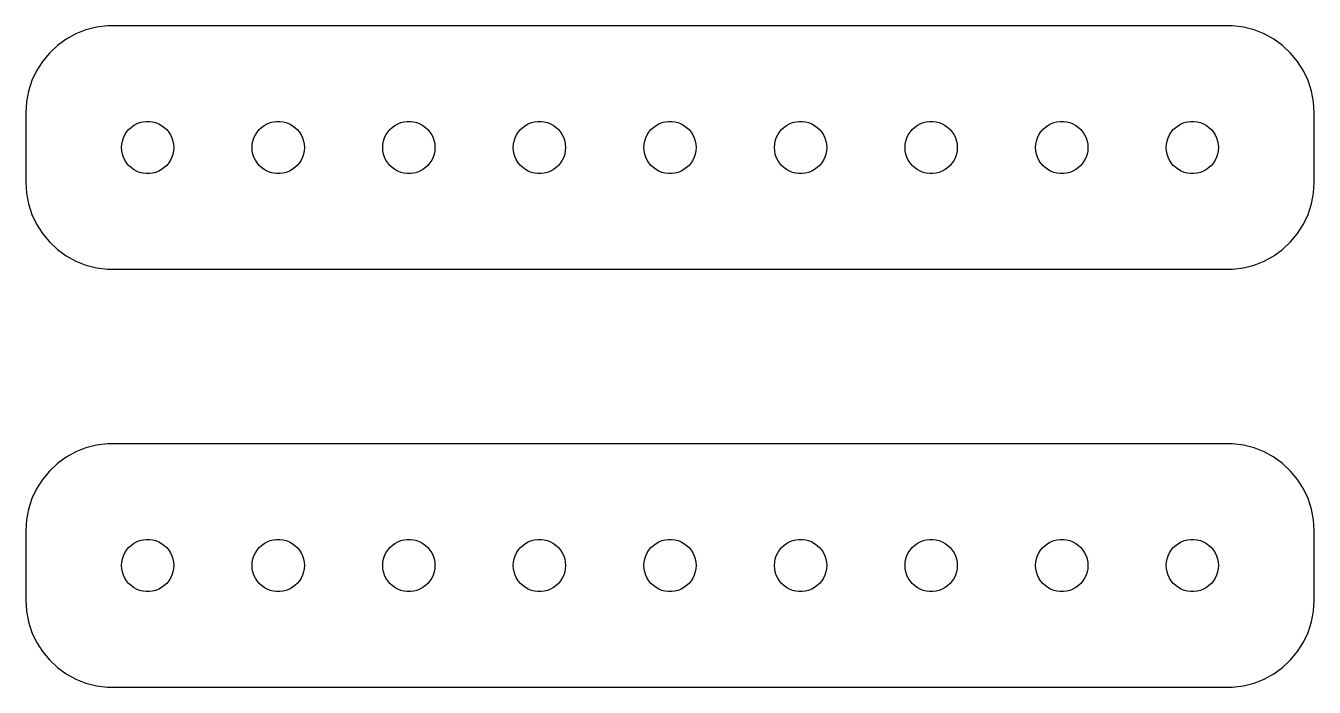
# Model space of a CAD drawing. Header units: metres. Extents: x -37 to 37, y 113 to 223.
# Drawn here: x -37 to 37, y 113 to 151 of the extents above; entities that cross this region are included whole.
import ezdxf

# ---------------------------------------------------------------- set-up
doc = ezdxf.new("R2010")
doc.units = ezdxf.units.M

msp = doc.modelspace()

# ---------------------------------------------------------------- linework, layer by layer
for p, q in [((-32.3139, 150.99), (-32.9369, 150.911)), ((32.3139, 150.99), (-32.3139, 150.99)), ((32.9369, 150.911), (32.3139, 150.99)), ((-34.6791, 150.222), (-35.1871, 149.853)), ((-34.1289, 150.524), (-34.6791, 150.222)), ((-33.5451, 150.755), (-34.1289, 150.524)), ((-32.9369, 150.911), (-33.5451, 150.755)), ((33.5451, 150.755), (32.9369, 150.911)), ((34.1289, 150.524), (33.5451, 150.755)), ((34.6791, 150.222), (34.1289, 150.524)), ((35.1871, 149.853), (34.6791, 150.222)), ((-35.1871, 149.853), (-35.6448, 149.423)), ((35.6448, 149.423), (35.1871, 149.853)), ((-36.0451, 148.939), (-36.3815, 148.409)), ((-35.6448, 149.423), (-36.0451, 148.939)), ((36.0451, 148.939), (35.6448, 149.423)), ((36.3815, 148.409), (36.0451, 148.939)), ((-36.3815, 148.409), (-36.6489, 147.841)), ((36.6489, 147.841), (36.3815, 148.409)), ((-36.6489, 147.841), (-36.8429, 147.243)), ((36.8429, 147.243), (36.6489, 147.841)), ((-36.9606, 146.627), (-37, 146)), ((-36.8429, 147.243), (-36.9606, 146.627)), ((36.9606, 146.627), (36.8429, 147.243)), ((37, 146), (36.9606, 146.627)), ((-37, 146), (-37, 142)), ((37, 142), (37, 146)), ((-31.0934, 145.027), (-30.9561, 145.156)), ((-30.9561, 145.156), (-30.8037, 145.266)), ((-30.8037, 145.266), (-30.6387, 145.357)), ((-30.6387, 145.357), (-30.4635, 145.427)), ((-30.4635, 145.427), (-30.2811, 145.473)), ((-30.2811, 145.473), (-30.0942, 145.497)), ((-30.0942, 145.497), (-29.9058, 145.497)), ((-29.9058, 145.497), (-29.7189, 145.473)), ((-29.7189, 145.473), (-29.5365, 145.427)), ((-29.5365, 145.427), (-29.3613, 145.357)), ((-29.3613, 145.357), (-29.1963, 145.266)), ((-29.1963, 145.266), (-29.0439, 145.156)), ((-29.0439, 145.156), (-28.9065, 145.027)), ((-23.5934, 145.027), (-23.4561, 145.156)), ((-23.4561, 145.156), (-23.3037, 145.266)), ((-23.3037, 145.266), (-23.1387, 145.357)), ((-23.1387, 145.357), (-22.9635, 145.427)), ((-22.9635, 145.427), (-22.7811, 145.473)), ((-22.7811, 145.473), (-22.5942, 145.497)), ((-22.5942, 145.497), (-22.4058, 145.497)), ((-22.4058, 145.497), (-22.2189, 145.473)), ((-22.2189, 145.473), (-22.0365, 145.427)), ((-22.0365, 145.427), (-21.8613, 145.357)), ((-21.8613, 145.357), (-21.6963, 145.266)), ((-21.6963, 145.266), (-21.5439, 145.156)), ((-21.5439, 145.156), (-21.4065, 145.027)), ((-16.0934, 145.027), (-15.9561, 145.156)), ((-15.9561, 145.156), (-15.8037, 145.266)), ((-15.8037, 145.266), (-15.6387, 145.357)), ((-15.6387, 145.357), (-15.4635, 145.427)), ((-15.4635, 145.427), (-15.2811, 145.473)), ((-15.2811, 145.473), (-15.0942, 145.497)), ((-15.0942, 145.497), (-14.9058, 145.497)), ((-14.9058, 145.497), (-14.7189, 145.473)), ((-14.7189, 145.473), (-14.5365, 145.427)), ((-14.5365, 145.427), (-14.3613, 145.357)), ((-14.3613, 145.357), (-14.1963, 145.266)), ((-14.1963, 145.266), (-14.0439, 145.156)), ((-14.0439, 145.156), (-13.9065, 145.027)), ((-8.59344, 145.027), (-8.45613, 145.156)), ((-8.45613, 145.156), (-8.30373, 145.266)), ((-8.30373, 145.266), (-8.13866, 145.357)), ((-8.13866, 145.357), (-7.96352, 145.427)), ((-7.96352, 145.427), (-7.78107, 145.473)), ((-7.78107, 145.473), (-7.59418, 145.497)), ((-7.59418, 145.497), (-7.40581, 145.497)), ((-7.40581, 145.497), (-7.21892, 145.473)), ((-7.21892, 145.473), (-7.03647, 145.427)), ((-7.03647, 145.427), (-6.86133, 145.357)), ((-6.86133, 145.357), (-6.69626, 145.266)), ((-6.69626, 145.266), (-6.54385, 145.156)), ((-6.54385, 145.156), (-6.40654, 145.027)), ((-1.09344, 145.027), (-0.956131, 145.156)), ((-0.956131, 145.156), (-0.803726, 145.266)), ((-0.803726, 145.266), (-0.638657, 145.357)), ((-0.638657, 145.357), (-0.463516, 145.427)), ((-0.463516, 145.427), (-0.281067, 145.473)), ((-0.281067, 145.473), (-0.094177, 145.497)), ((-0.094177, 145.497), (0.094177, 145.497)), ((0.094177, 145.497), (0.281067, 145.473)), ((0.281067, 145.473), (0.463516, 145.427)), ((0.463516, 145.427), (0.638657, 145.357)), ((0.638657, 145.357), (0.803726, 145.266)), ((0.803726, 145.266), (0.956131, 145.156)), ((0.956131, 145.156), (1.09344, 145.027)), ((6.40654, 145.027), (6.54385, 145.156)), ((6.54385, 145.156), (6.69626, 145.266)), ((6.69626, 145.266), (6.86133, 145.357)), ((6.86133, 145.357), (7.03647, 145.427)), ((7.03647, 145.427), (7.21892, 145.473)), ((7.21892, 145.473), (7.40581, 145.497)), ((7.40581, 145.497), (7.59418, 145.497)), ((7.59418, 145.497), (7.78107, 145.473)), ((7.78107, 145.473), (7.96352, 145.427)), ((7.96352, 145.427), (8.13866, 145.357)), ((8.13866, 145.357), (8.30373, 145.266)), ((8.30373, 145.266), (8.45613, 145.156)), ((8.45613, 145.156), (8.59344, 145.027)), ((13.9065, 145.027), (14.0439, 145.156)), ((14.0439, 145.156), (14.1963, 145.266)), ((14.1963, 145.266), (14.3613, 145.357)), ((14.3613, 145.357), (14.5365, 145.427)), ((14.5365, 145.427), (14.7189, 145.473)), ((14.7189, 145.473), (14.9058, 145.497)), ((14.9058, 145.497), (15.0942, 145.497)), ((15.0942, 145.497), (15.2811, 145.473)), ((15.2811, 145.473), (15.4635, 145.427)), ((15.4635, 145.427), (15.6387, 145.357)), ((15.6387, 145.357), (15.8037, 145.266)), ((15.8037, 145.266), (15.9561, 145.156)), ((15.9561, 145.156), (16.0934, 145.027)), ((21.4065, 145.027), (21.5439, 145.156)), ((21.5439, 145.156), (21.6963, 145.266)), ((21.6963, 145.266), (21.8613, 145.357)), ((21.8613, 145.357), (22.0365, 145.427)), ((22.0365, 145.427), (22.2189, 145.473)), ((22.2189, 145.473), (22.4058, 145.497)), ((22.4058, 145.497), (22.5942, 145.497)), ((22.5942, 145.497), (22.7811, 145.473)), ((22.7811, 145.473), (22.9635, 145.427)), ((22.9635, 145.427), (23.1387, 145.357)), ((23.1387, 145.357), (23.3037, 145.266)), ((23.3037, 145.266), (23.4561, 145.156)), ((23.4561, 145.156), (23.5934, 145.027)), ((28.9065, 145.027), (29.0439, 145.156)), ((29.0439, 145.156), (29.1963, 145.266)), ((29.1963, 145.266), (29.3613, 145.357)), ((29.3613, 145.357), (29.5365, 145.427)), ((29.5365, 145.427), (29.7189, 145.473)), ((29.7189, 145.473), (29.9058, 145.497)), ((29.9058, 145.497), (30.0942, 145.497)), ((30.0942, 145.497), (30.2811, 145.473)), ((30.2811, 145.473), (30.4635, 145.427)), ((30.4635, 145.427), (30.6387, 145.357)), ((30.6387, 145.357), (30.8037, 145.266)), ((30.8037, 145.266), (30.9561, 145.156)), ((30.9561, 145.156), (31.0934, 145.027)), ((-31.4882, 144.188), (-31.4529, 144.373)), ((-31.4529, 144.373), (-31.3947, 144.552)), ((-31.3947, 144.552), (-31.3145, 144.723)), ((-31.3145, 144.723), (-31.2135, 144.882)), ((-31.2135, 144.882), (-31.0934, 145.027)), ((-28.9065, 145.027), (-28.7865, 144.882)), ((-28.7865, 144.882), (-28.6855, 144.723)), ((-28.6855, 144.723), (-28.6053, 144.552)), ((-28.6053, 144.552), (-28.5471, 144.373)), ((-28.5471, 144.373), (-28.5118, 144.188)), ((-23.9882, 144.188), (-23.9529, 144.373)), ((-23.9529, 144.373), (-23.8947, 144.552)), ((-23.8947, 144.552), (-23.8145, 144.723)), ((-23.8145, 144.723), (-23.7135, 144.882)), ((-23.7135, 144.882), (-23.5934, 145.027)), ((-21.4065, 145.027), (-21.2865, 144.882)), ((-21.2865, 144.882), (-21.1855, 144.723)), ((-21.1855, 144.723), (-21.1053, 144.552)), ((-21.1053, 144.552), (-21.0471, 144.373)), ((-21.0471, 144.373), (-21.0118, 144.188)), ((-16.4882, 144.188), (-16.4529, 144.373)), ((-16.4529, 144.373), (-16.3947, 144.552)), ((-16.3947, 144.552), (-16.3145, 144.723)), ((-16.3145, 144.723), (-16.2135, 144.882)), ((-16.2135, 144.882), (-16.0934, 145.027)), ((-13.9065, 145.027), (-13.7865, 144.882)), ((-13.7865, 144.882), (-13.6855, 144.723)), ((-13.6855, 144.723), (-13.6053, 144.552)), ((-13.6053, 144.552), (-13.5471, 144.373)), ((-13.5471, 144.373), (-13.5118, 144.188)), ((-8.98816, 144.188), (-8.95287, 144.373)), ((-8.95287, 144.373), (-8.89465, 144.552)), ((-8.89465, 144.552), (-8.81445, 144.723)), ((-8.81445, 144.723), (-8.71352, 144.882)), ((-8.71352, 144.882), (-8.59344, 145.027)), ((-6.40654, 145.027), (-6.28647, 144.882)), ((-6.28647, 144.882), (-6.18553, 144.723)), ((-6.18553, 144.723), (-6.10533, 144.552)), ((-6.10533, 144.552), (-6.04712, 144.373)), ((-6.04712, 144.373), (-6.01183, 144.188)), ((-1.48816, 144.188), (-1.45287, 144.373)), ((-1.45287, 144.373), (-1.39465, 144.552)), ((-1.39465, 144.552), (-1.31445, 144.723)), ((-1.31445, 144.723), (-1.21352, 144.882)), ((-1.21352, 144.882), (-1.09344, 145.027)), ((1.09344, 145.027), (1.21352, 144.882)), ((1.21352, 144.882), (1.31445, 144.723)), ((1.31445, 144.723), (1.39465, 144.552)), ((1.39465, 144.552), (1.45287, 144.373)), ((1.45287, 144.373), (1.48816, 144.188)), ((6.01183, 144.188), (6.04712, 144.373)), ((6.04712, 144.373), (6.10533, 144.552)), ((6.10533, 144.552), (6.18553, 144.723)), ((6.18553, 144.723), (6.28647, 144.882)), ((6.28647, 144.882), (6.40654, 145.027)), ((8.59344, 145.027), (8.71352, 144.882)), ((8.71352, 144.882), (8.81445, 144.723)), ((8.81445, 144.723), (8.89465, 144.552)), ((8.89465, 144.552), (8.95287, 144.373)), ((8.95287, 144.373), (8.98816, 144.188)), ((13.5118, 144.188), (13.5471, 144.373)), ((13.5471, 144.373), (13.6053, 144.552)), ((13.6053, 144.552), (13.6855, 144.723)), ((13.6855, 144.723), (13.7865, 144.882)), ((13.7865, 144.882), (13.9065, 145.027)), ((16.0934, 145.027), (16.2135, 144.882)), ((16.2135, 144.882), (16.3145, 144.723)), ((16.3145, 144.723), (16.3947, 144.552)), ((16.3947, 144.552), (16.4529, 144.373)), ((16.4529, 144.373), (16.4882, 144.188)), ((21.0118, 144.188), (21.0471, 144.373)), ((21.0471, 144.373), (21.1053, 144.552)), ((21.1053, 144.552), (21.1855, 144.723)), ((21.1855, 144.723), (21.2865, 144.882)), ((21.2865, 144.882), (21.4065, 145.027)), ((23.5934, 145.027), (23.7135, 144.882)), ((23.7135, 144.882), (23.8145, 144.723)), ((23.8145, 144.723), (23.8947, 144.552)), ((23.8947, 144.552), (23.9529, 144.373)), ((23.9529, 144.373), (23.9882, 144.188)), ((28.5118, 144.188), (28.5471, 144.373)), ((28.5471, 144.373), (28.6053, 144.552)), ((28.6053, 144.552), (28.6855, 144.723)), ((28.6855, 144.723), (28.7865, 144.882)), ((28.7865, 144.882), (28.9065, 145.027)), ((31.0934, 145.027), (31.2135, 144.882)), ((31.2135, 144.882), (31.3145, 144.723)), ((31.3145, 144.723), (31.3947, 144.552)), ((31.3947, 144.552), (31.4529, 144.373)), ((31.4529, 144.373), (31.4882, 144.188)), ((-31.5, 144), (-31.4882, 144.188)), ((-31.4882, 143.812), (-31.5, 144)), ((-31.4529, 143.627), (-31.4882, 143.812)), ((-31.3947, 143.448), (-31.4529, 143.627)), ((-28.5471, 143.627), (-28.6053, 143.448)), ((-28.5118, 143.812), (-28.5471, 143.627)), ((-28.5118, 144.188), (-28.5, 144)), ((-28.5, 144), (-28.5118, 143.812)), ((-24, 144), (-23.9882, 144.188)), ((-23.9882, 143.812), (-24, 144)), ((-23.9529, 143.627), (-23.9882, 143.812)), ((-23.8947, 143.448), (-23.9529, 143.627)), ((-21.0471, 143.627), (-21.1053, 143.448)), ((-21.0118, 143.812), (-21.0471, 143.627)), ((-21.0118, 144.188), (-21, 144)), ((-21, 144), (-21.0118, 143.812)), ((-16.5, 144), (-16.4882, 144.188)), ((-16.4882, 143.812), (-16.5, 144)), ((-16.4529, 143.627), (-16.4882, 143.812)), ((-16.3947, 143.448), (-16.4529, 143.627)), ((-13.5471, 143.627), (-13.6053, 143.448)), ((-13.5118, 143.812), (-13.5471, 143.627)), ((-13.5118, 144.188), (-13.5, 144)), ((-13.5, 144), (-13.5118, 143.812)), ((-9, 144), (-8.98816, 144.188)), ((-8.98816, 143.812), (-9, 144)), ((-8.95287, 143.627), (-8.98816, 143.812)), ((-8.89465, 143.448), (-8.95287, 143.627)), ((-6.04712, 143.627), (-6.10533, 143.448)), ((-6.01183, 143.812), (-6.04712, 143.627)), ((-6.01183, 144.188), (-6, 144)), ((-6, 144), (-6.01183, 143.812)), ((-1.5, 144), (-1.48816, 144.188)), ((-1.48816, 143.812), (-1.5, 144)), ((-1.45287, 143.627), (-1.48816, 143.812)), ((-1.39465, 143.448), (-1.45287, 143.627)), ((1.45287, 143.627), (1.39465, 143.448)), ((1.48816, 143.812), (1.45287, 143.627)), ((1.48816, 144.188), (1.5, 144)), ((1.5, 144), (1.48816, 143.812)), ((6, 144), (6.01183, 144.188)), ((6.01183, 143.812), (6, 144)), ((6.04712, 143.627), (6.01183, 143.812)), ((6.10533, 143.448), (6.04712, 143.627)), ((8.95287, 143.627), (8.89465, 143.448)), ((8.98816, 143.812), (8.95287, 143.627)), ((8.98816, 144.188), (9, 144)), ((9, 144), (8.98816, 143.812)), ((13.5, 144), (13.5118, 144.188)), ((13.5118, 143.812), (13.5, 144)), ((13.5471, 143.627), (13.5118, 143.812)), ((13.6053, 143.448), (13.5471, 143.627)), ((16.4529, 143.627), (16.3947, 143.448)), ((16.4882, 143.812), (16.4529, 143.627)), ((16.4882, 144.188), (16.5, 144)), ((16.5, 144), (16.4882, 143.812)), ((21, 144), (21.0118, 144.188)), ((21.0118, 143.812), (21, 144)), ((21.0471, 143.627), (21.0118, 143.812)), ((21.1053, 143.448), (21.0471, 143.627)), ((23.9529, 143.627), (23.8947, 143.448)), ((23.9882, 143.812), (23.9529, 143.627)), ((23.9882, 144.188), (24, 144)), ((24, 144), (23.9882, 143.812)), ((28.5, 144), (28.5118, 144.188)), ((28.5118, 143.812), (28.5, 144)), ((28.5471, 143.627), (28.5118, 143.812)), ((28.6053, 143.448), (28.5471, 143.627)), ((31.4529, 143.627), (31.3947, 143.448)), ((31.4882, 143.812), (31.4529, 143.627)), ((31.4882, 144.188), (31.5, 144)), ((31.5, 144), (31.4882, 143.812)), ((-31.3145, 143.277), (-31.3947, 143.448)), ((-31.2135, 143.118), (-31.3145, 143.277)), ((-31.0934, 142.973), (-31.2135, 143.118)), ((-30.9561, 142.844), (-31.0934, 142.973)), ((-30.8037, 142.734), (-30.9561, 142.844)), ((-29.0439, 142.844), (-29.1963, 142.734)), ((-28.9065, 142.973), (-29.0439, 142.844)), ((-28.7865, 143.118), (-28.9065, 142.973)), ((-28.6855, 143.277), (-28.7865, 143.118)), ((-28.6053, 143.448), (-28.6855, 143.277)), ((-23.8145, 143.277), (-23.8947, 143.448)), ((-23.7135, 143.118), (-23.8145, 143.277)), ((-23.5934, 142.973), (-23.7135, 143.118)), ((-23.4561, 142.844), (-23.5934, 142.973)), ((-23.3037, 142.734), (-23.4561, 142.844)), ((-21.5439, 142.844), (-21.6963, 142.734)), ((-21.4065, 142.973), (-21.5439, 142.844)), ((-21.2865, 143.118), (-21.4065, 142.973)), ((-21.1855, 143.277), (-21.2865, 143.118)), ((-21.1053, 143.448), (-21.1855, 143.277)), ((-16.3145, 143.277), (-16.3947, 143.448)), ((-16.2135, 143.118), (-16.3145, 143.277)), ((-16.0934, 142.973), (-16.2135, 143.118)), ((-15.9561, 142.844), (-16.0934, 142.973)), ((-15.8037, 142.734), (-15.9561, 142.844)), ((-14.0439, 142.844), (-14.1963, 142.734)), ((-13.9065, 142.973), (-14.0439, 142.844)), ((-13.7865, 143.118), (-13.9065, 142.973)), ((-13.6855, 143.277), (-13.7865, 143.118)), ((-13.6053, 143.448), (-13.6855, 143.277)), ((-8.81445, 143.277), (-8.89465, 143.448)), ((-8.71352, 143.118), (-8.81445, 143.277)), ((-8.59344, 142.973), (-8.71352, 143.118)), ((-8.45613, 142.844), (-8.59344, 142.973)), ((-8.30373, 142.734), (-8.45613, 142.844)), ((-6.54385, 142.844), (-6.69626, 142.734)), ((-6.40654, 142.973), (-6.54385, 142.844)), ((-6.28647, 143.118), (-6.40654, 142.973)), ((-6.18553, 143.277), (-6.28647, 143.118)), ((-6.10533, 143.448), (-6.18553, 143.277)), ((-1.31445, 143.277), (-1.39465, 143.448)), ((-1.21352, 143.118), (-1.31445, 143.277)), ((-1.09344, 142.973), (-1.21352, 143.118)), ((-0.956131, 142.844), (-1.09344, 142.973)), ((-0.803726, 142.734), (-0.956131, 142.844)), ((0.956131, 142.844), (0.803726, 142.734)), ((1.09344, 142.973), (0.956131, 142.844)), ((1.21352, 143.118), (1.09344, 142.973)), ((1.31445, 143.277), (1.21352, 143.118)), ((1.39465, 143.448), (1.31445, 143.277)), ((6.18553, 143.277), (6.10533, 143.448)), ((6.28647, 143.118), (6.18553, 143.277)), ((6.40654, 142.973), (6.28647, 143.118)), ((6.54385, 142.844), (6.40654, 142.973)), ((6.69626, 142.734), (6.54385, 142.844)), ((8.45613, 142.844), (8.30373, 142.734)), ((8.59344, 142.973), (8.45613, 142.844)), ((8.71352, 143.118), (8.59344, 142.973)), ((8.81445, 143.277), (8.71352, 143.118)), ((8.89465, 143.448), (8.81445, 143.277)), ((13.6855, 143.277), (13.6053, 143.448)), ((13.7865, 143.118), (13.6855, 143.277)), ((13.9065, 142.973), (13.7865, 143.118)), ((14.0439, 142.844), (13.9065, 142.973)), ((14.1963, 142.734), (14.0439, 142.844)), ((15.9561, 142.844), (15.8037, 142.734)), ((16.0934, 142.973), (15.9561, 142.844)), ((16.2135, 143.118), (16.0934, 142.973)), ((16.3145, 143.277), (16.2135, 143.118)), ((16.3947, 143.448), (16.3145, 143.277)), ((21.1855, 143.277), (21.1053, 143.448)), ((21.2865, 143.118), (21.1855, 143.277)), ((21.4065, 142.973), (21.2865, 143.118)), ((21.5439, 142.844), (21.4065, 142.973)), ((21.6963, 142.734), (21.5439, 142.844)), ((23.4561, 142.844), (23.3037, 142.734)), ((23.5934, 142.973), (23.4561, 142.844)), ((23.7135, 143.118), (23.5934, 142.973)), ((23.8145, 143.277), (23.7135, 143.118)), ((23.8947, 143.448), (23.8145, 143.277)), ((28.6855, 143.277), (28.6053, 143.448)), ((28.7865, 143.118), (28.6855, 143.277)), ((28.9065, 142.973), (28.7865, 143.118)), ((29.0439, 142.844), (28.9065, 142.973)), ((29.1963, 142.734), (29.0439, 142.844)), ((30.9561, 142.844), (30.8037, 142.734)), ((31.0934, 142.973), (30.9561, 142.844)), ((31.2135, 143.118), (31.0934, 142.973)), ((31.3145, 143.277), (31.2135, 143.118)), ((31.3947, 143.448), (31.3145, 143.277)), ((-30.6387, 142.643), (-30.8037, 142.734)), ((-30.4635, 142.573), (-30.6387, 142.643)), ((-30.2811, 142.527), (-30.4635, 142.573)), ((-30.0942, 142.503), (-30.2811, 142.527)), ((-29.9058, 142.503), (-30.0942, 142.503)), ((-29.7189, 142.527), (-29.9058, 142.503)), ((-29.5365, 142.573), (-29.7189, 142.527)), ((-29.3613, 142.643), (-29.5365, 142.573)), ((-29.1963, 142.734), (-29.3613, 142.643)), ((-23.1387, 142.643), (-23.3037, 142.734)), ((-22.9635, 142.573), (-23.1387, 142.643)), ((-22.7811, 142.527), (-22.9635, 142.573)), ((-22.5942, 142.503), (-22.7811, 142.527)), ((-22.4058, 142.503), (-22.5942, 142.503)), ((-22.2189, 142.527), (-22.4058, 142.503)), ((-22.0365, 142.573), (-22.2189, 142.527)), ((-21.8613, 142.643), (-22.0365, 142.573)), ((-21.6963, 142.734), (-21.8613, 142.643)), ((-15.6387, 142.643), (-15.8037, 142.734)), ((-15.4635, 142.573), (-15.6387, 142.643)), ((-15.2811, 142.527), (-15.4635, 142.573)), ((-15.0942, 142.503), (-15.2811, 142.527)), ((-14.9058, 142.503), (-15.0942, 142.503)), ((-14.7189, 142.527), (-14.9058, 142.503)), ((-14.5365, 142.573), (-14.7189, 142.527)), ((-14.3613, 142.643), (-14.5365, 142.573)), ((-14.1963, 142.734), (-14.3613, 142.643)), ((-8.13866, 142.643), (-8.30373, 142.734)), ((-7.96352, 142.573), (-8.13866, 142.643)), ((-7.78107, 142.527), (-7.96352, 142.573)), ((-7.59418, 142.503), (-7.78107, 142.527)), ((-7.40581, 142.503), (-7.59418, 142.503)), ((-7.21892, 142.527), (-7.40581, 142.503)), ((-7.03647, 142.573), (-7.21892, 142.527)), ((-6.86133, 142.643), (-7.03647, 142.573)), ((-6.69626, 142.734), (-6.86133, 142.643)), ((-0.638657, 142.643), (-0.803726, 142.734)), ((-0.463516, 142.573), (-0.638657, 142.643)), ((-0.281067, 142.527), (-0.463516, 142.573)), ((-0.094177, 142.503), (-0.281067, 142.527)), ((0.094177, 142.503), (-0.094177, 142.503)), ((0.281067, 142.527), (0.094177, 142.503)), ((0.463516, 142.573), (0.281067, 142.527)), ((0.638657, 142.643), (0.463516, 142.573)), ((0.803726, 142.734), (0.638657, 142.643)), ((6.86133, 142.643), (6.69626, 142.734)), ((7.03647, 142.573), (6.86133, 142.643)), ((7.21892, 142.527), (7.03647, 142.573)), ((7.40581, 142.503), (7.21892, 142.527)), ((7.59418, 142.503), (7.40581, 142.503)), ((7.78107, 142.527), (7.59418, 142.503)), ((7.96352, 142.573), (7.78107, 142.527)), ((8.13866, 142.643), (7.96352, 142.573)), ((8.30373, 142.734), (8.13866, 142.643)), ((14.3613, 142.643), (14.1963, 142.734)), ((14.5365, 142.573), (14.3613, 142.643)), ((14.7189, 142.527), (14.5365, 142.573)), ((14.9058, 142.503), (14.7189, 142.527)), ((15.0942, 142.503), (14.9058, 142.503)), ((15.2811, 142.527), (15.0942, 142.503)), ((15.4635, 142.573), (15.2811, 142.527)), ((15.6387, 142.643), (15.4635, 142.573)), ((15.8037, 142.734), (15.6387, 142.643)), ((21.8613, 142.643), (21.6963, 142.734)), ((22.0365, 142.573), (21.8613, 142.643)), ((22.2189, 142.527), (22.0365, 142.573)), ((22.4058, 142.503), (22.2189, 142.527)), ((22.5942, 142.503), (22.4058, 142.503)), ((22.7811, 142.527), (22.5942, 142.503)), ((22.9635, 142.573), (22.7811, 142.527)), ((23.1387, 142.643), (22.9635, 142.573)), ((23.3037, 142.734), (23.1387, 142.643)), ((29.3613, 142.643), (29.1963, 142.734)), ((29.5365, 142.573), (29.3613, 142.643)), ((29.7189, 142.527), (29.5365, 142.573)), ((29.9058, 142.503), (29.7189, 142.527)), ((30.0942, 142.503), (29.9058, 142.503)), ((30.2811, 142.527), (30.0942, 142.503)), ((30.4635, 142.573), (30.2811, 142.527)), ((30.6387, 142.643), (30.4635, 142.573)), ((30.8037, 142.734), (30.6387, 142.643)), ((-37, 142), (-36.9606, 141.373)), ((-36.9606, 141.373), (-36.8429, 140.757)), ((36.8429, 140.757), (36.9606, 141.373)), ((36.9606, 141.373), (37, 142)), ((-36.8429, 140.757), (-36.6489, 140.159)), ((36.6489, 140.159), (36.8429, 140.757)), ((-36.6489, 140.159), (-36.3815, 139.591)), ((36.3815, 139.591), (36.6489, 140.159)), ((-36.3815, 139.591), (-36.0451, 139.061)), ((36.0451, 139.061), (36.3815, 139.591)), ((-36.0451, 139.061), (-35.6448, 138.577)), ((-35.6448, 138.577), (-35.1871, 138.147)), ((35.1871, 138.147), (35.6448, 138.577)), ((35.6448, 138.577), (36.0451, 139.061)), ((-35.1871, 138.147), (-34.6791, 137.778)), ((-34.6791, 137.778), (-34.1289, 137.476)), ((34.1289, 137.476), (34.6791, 137.778)), ((34.6791, 137.778), (35.1871, 138.147)), ((-34.1289, 137.476), (-33.5451, 137.245)), ((-33.5451, 137.245), (-32.9369, 137.089)), ((-32.9369, 137.089), (-32.3139, 137.01)), ((-32.3139, 137.01), (32.3139, 137.01)), ((32.3139, 137.01), (32.9369, 137.089)), ((32.9369, 137.089), (33.5451, 137.245)), ((33.5451, 137.245), (34.1289, 137.476)), ((-33.5451, 126.755), (-34.1289, 126.524)), ((-32.9369, 126.911), (-33.5451, 126.755)), ((-32.3139, 126.99), (-32.9369, 126.911)), ((32.3139, 126.99), (-32.3139, 126.99)), ((32.9369, 126.911), (32.3139, 126.99)), ((33.5451, 126.755), (32.9369, 126.911)), ((34.1289, 126.524), (33.5451, 126.755)), ((-35.1871, 125.853), (-35.6448, 125.423)), ((-34.6791, 126.222), (-35.1871, 125.853)), ((-34.1289, 126.524), (-34.6791, 126.222)), ((34.6791, 126.222), (34.1289, 126.524)), ((35.1871, 125.853), (34.6791, 126.222)), ((35.6448, 125.423), (35.1871, 125.853)), ((-35.6448, 125.423), (-36.0451, 124.939)), ((36.0451, 124.939), (35.6448, 125.423)), ((-36.3815, 124.409), (-36.6489, 123.841)), ((-36.0451, 124.939), (-36.3815, 124.409)), ((36.3815, 124.409), (36.0451, 124.939)), ((36.6489, 123.841), (36.3815, 124.409)), ((-36.6489, 123.841), (-36.8429, 123.243)), ((36.8429, 123.243), (36.6489, 123.841)), ((-36.8429, 123.243), (-36.9606, 122.627)), ((36.9606, 122.627), (36.8429, 123.243)), ((-36.9606, 122.627), (-37, 122)), ((37, 122), (36.9606, 122.627)), ((-37, 122), (-37, 118)), ((-30.6387, 121.357), (-30.4635, 121.427)), ((-30.4635, 121.427), (-30.2811, 121.473)), ((-30.2811, 121.473), (-30.0942, 121.497)), ((-30.0942, 121.497), (-29.9058, 121.497)), ((-29.9058, 121.497), (-29.7189, 121.473)), ((-29.7189, 121.473), (-29.5365, 121.427)), ((-29.5365, 121.427), (-29.3613, 121.357)), ((-23.1387, 121.357), (-22.9635, 121.427)), ((-22.9635, 121.427), (-22.7811, 121.473)), ((-22.7811, 121.473), (-22.5942, 121.497)), ((-22.5942, 121.497), (-22.4058, 121.497)), ((-22.4058, 121.497), (-22.2189, 121.473)), ((-22.2189, 121.473), (-22.0365, 121.427)), ((-22.0365, 121.427), (-21.8613, 121.357)), ((-15.6387, 121.357), (-15.4635, 121.427)), ((-15.4635, 121.427), (-15.2811, 121.473)), ((-15.2811, 121.473), (-15.0942, 121.497)), ((-15.0942, 121.497), (-14.9058, 121.497)), ((-14.9058, 121.497), (-14.7189, 121.473)), ((-14.7189, 121.473), (-14.5365, 121.427)), ((-14.5365, 121.427), (-14.3613, 121.357)), ((-8.13866, 121.357), (-7.96352, 121.427)), ((-7.96352, 121.427), (-7.78107, 121.473)), ((-7.78107, 121.473), (-7.59418, 121.497)), ((-7.59418, 121.497), (-7.40581, 121.497)), ((-7.40581, 121.497), (-7.21892, 121.473)), ((-7.21892, 121.473), (-7.03647, 121.427)), ((-7.03647, 121.427), (-6.86133, 121.357)), ((-0.638657, 121.357), (-0.463516, 121.427)), ((-0.463516, 121.427), (-0.281067, 121.473)), ((-0.281067, 121.473), (-0.094177, 121.497)), ((-0.094177, 121.497), (0.094177, 121.497)), ((0.094177, 121.497), (0.281067, 121.473)), ((0.281067, 121.473), (0.463516, 121.427)), ((0.463516, 121.427), (0.638657, 121.357)), ((6.86133, 121.357), (7.03647, 121.427)), ((7.03647, 121.427), (7.21892, 121.473)), ((7.21892, 121.473), (7.40581, 121.497)), ((7.40581, 121.497), (7.59418, 121.497)), ((7.59418, 121.497), (7.78107, 121.473)), ((7.78107, 121.473), (7.96352, 121.427)), ((7.96352, 121.427), (8.13866, 121.357)), ((14.3613, 121.357), (14.5365, 121.427)), ((14.5365, 121.427), (14.7189, 121.473)), ((14.7189, 121.473), (14.9058, 121.497)), ((14.9058, 121.497), (15.0942, 121.497)), ((15.0942, 121.497), (15.2811, 121.473)), ((15.2811, 121.473), (15.4635, 121.427)), ((15.4635, 121.427), (15.6387, 121.357)), ((21.8613, 121.357), (22.0365, 121.427)), ((22.0365, 121.427), (22.2189, 121.473)), ((22.2189, 121.473), (22.4058, 121.497)), ((22.4058, 121.497), (22.5942, 121.497)), ((22.5942, 121.497), (22.7811, 121.473)), ((22.7811, 121.473), (22.9635, 121.427)), ((22.9635, 121.427), (23.1387, 121.357)), ((29.3613, 121.357), (29.5365, 121.427)), ((29.5365, 121.427), (29.7189, 121.473)), ((29.7189, 121.473), (29.9058, 121.497)), ((29.9058, 121.497), (30.0942, 121.497)), ((30.0942, 121.497), (30.2811, 121.473)), ((30.2811, 121.473), (30.4635, 121.427)), ((30.4635, 121.427), (30.6387, 121.357)), ((37, 118), (37, 122)), ((-31.3947, 120.552), (-31.3145, 120.723)), ((-31.3145, 120.723), (-31.2135, 120.882)), ((-31.2135, 120.882), (-31.0934, 121.027)), ((-31.0934, 121.027), (-30.9561, 121.156)), ((-30.9561, 121.156), (-30.8037, 121.266)), ((-30.8037, 121.266), (-30.6387, 121.357)), ((-29.3613, 121.357), (-29.1963, 121.266)), ((-29.1963, 121.266), (-29.0439, 121.156)), ((-29.0439, 121.156), (-28.9065, 121.027)), ((-28.9065, 121.027), (-28.7865, 120.882)), ((-28.7865, 120.882), (-28.6855, 120.723)), ((-28.6855, 120.723), (-28.6053, 120.552)), ((-23.8947, 120.552), (-23.8145, 120.723)), ((-23.8145, 120.723), (-23.7135, 120.882)), ((-23.7135, 120.882), (-23.5934, 121.027)), ((-23.5934, 121.027), (-23.4561, 121.156)), ((-23.4561, 121.156), (-23.3037, 121.266)), ((-23.3037, 121.266), (-23.1387, 121.357)), ((-21.8613, 121.357), (-21.6963, 121.266)), ((-21.6963, 121.266), (-21.5439, 121.156)), ((-21.5439, 121.156), (-21.4065, 121.027)), ((-21.4065, 121.027), (-21.2865, 120.882)), ((-21.2865, 120.882), (-21.1855, 120.723)), ((-21.1855, 120.723), (-21.1053, 120.552)), ((-16.3947, 120.552), (-16.3145, 120.723)), ((-16.3145, 120.723), (-16.2135, 120.882)), ((-16.2135, 120.882), (-16.0934, 121.027)), ((-16.0934, 121.027), (-15.9561, 121.156)), ((-15.9561, 121.156), (-15.8037, 121.266)), ((-15.8037, 121.266), (-15.6387, 121.357)), ((-14.3613, 121.357), (-14.1963, 121.266)), ((-14.1963, 121.266), (-14.0439, 121.156)), ((-14.0439, 121.156), (-13.9065, 121.027)), ((-13.9065, 121.027), (-13.7865, 120.882)), ((-13.7865, 120.882), (-13.6855, 120.723)), ((-13.6855, 120.723), (-13.6053, 120.552)), ((-8.89465, 120.552), (-8.81445, 120.723)), ((-8.81445, 120.723), (-8.71352, 120.882)), ((-8.71352, 120.882), (-8.59344, 121.027)), ((-8.59344, 121.027), (-8.45613, 121.156)), ((-8.45613, 121.156), (-8.30373, 121.266)), ((-8.30373, 121.266), (-8.13866, 121.357)), ((-6.86133, 121.357), (-6.69626, 121.266)), ((-6.69626, 121.266), (-6.54385, 121.156)), ((-6.54385, 121.156), (-6.40654, 121.027)), ((-6.40654, 121.027), (-6.28647, 120.882)), ((-6.28647, 120.882), (-6.18553, 120.723)), ((-6.18553, 120.723), (-6.10533, 120.552)), ((-1.39465, 120.552), (-1.31445, 120.723)), ((-1.31445, 120.723), (-1.21352, 120.882)), ((-1.21352, 120.882), (-1.09344, 121.027)), ((-1.09344, 121.027), (-0.956131, 121.156)), ((-0.956131, 121.156), (-0.803726, 121.266)), ((-0.803726, 121.266), (-0.638657, 121.357)), ((0.638657, 121.357), (0.803726, 121.266)), ((0.803726, 121.266), (0.956131, 121.156)), ((0.956131, 121.156), (1.09344, 121.027)), ((1.09344, 121.027), (1.21352, 120.882)), ((1.21352, 120.882), (1.31445, 120.723)), ((1.31445, 120.723), (1.39465, 120.552)), ((6.10533, 120.552), (6.18553, 120.723)), ((6.18553, 120.723), (6.28647, 120.882)), ((6.28647, 120.882), (6.40654, 121.027)), ((6.40654, 121.027), (6.54385, 121.156)), ((6.54385, 121.156), (6.69626, 121.266)), ((6.69626, 121.266), (6.86133, 121.357)), ((8.13866, 121.357), (8.30373, 121.266)), ((8.30373, 121.266), (8.45613, 121.156)), ((8.45613, 121.156), (8.59344, 121.027)), ((8.59344, 121.027), (8.71352, 120.882)), ((8.71352, 120.882), (8.81445, 120.723)), ((8.81445, 120.723), (8.89465, 120.552)), ((13.6053, 120.552), (13.6855, 120.723)), ((13.6855, 120.723), (13.7865, 120.882)), ((13.7865, 120.882), (13.9065, 121.027)), ((13.9065, 121.027), (14.0439, 121.156)), ((14.0439, 121.156), (14.1963, 121.266)), ((14.1963, 121.266), (14.3613, 121.357)), ((15.6387, 121.357), (15.8037, 121.266)), ((15.8037, 121.266), (15.9561, 121.156)), ((15.9561, 121.156), (16.0934, 121.027)), ((16.0934, 121.027), (16.2135, 120.882)), ((16.2135, 120.882), (16.3145, 120.723)), ((16.3145, 120.723), (16.3947, 120.552)), ((21.1053, 120.552), (21.1855, 120.723)), ((21.1855, 120.723), (21.2865, 120.882)), ((21.2865, 120.882), (21.4065, 121.027)), ((21.4065, 121.027), (21.5439, 121.156)), ((21.5439, 121.156), (21.6963, 121.266)), ((21.6963, 121.266), (21.8613, 121.357)), ((23.1387, 121.357), (23.3037, 121.266)), ((23.3037, 121.266), (23.4561, 121.156)), ((23.4561, 121.156), (23.5934, 121.027)), ((23.5934, 121.027), (23.7135, 120.882)), ((23.7135, 120.882), (23.8145, 120.723)), ((23.8145, 120.723), (23.8947, 120.552)), ((28.6053, 120.552), (28.6855, 120.723)), ((28.6855, 120.723), (28.7865, 120.882)), ((28.7865, 120.882), (28.9065, 121.027)), ((28.9065, 121.027), (29.0439, 121.156)), ((29.0439, 121.156), (29.1963, 121.266)), ((29.1963, 121.266), (29.3613, 121.357)), ((30.6387, 121.357), (30.8037, 121.266)), ((30.8037, 121.266), (30.9561, 121.156)), ((30.9561, 121.156), (31.0934, 121.027)), ((31.0934, 121.027), (31.2135, 120.882)), ((31.2135, 120.882), (31.3145, 120.723)), ((31.3145, 120.723), (31.3947, 120.552)), ((-31.5, 120), (-31.4882, 120.188)), ((-31.4882, 119.812), (-31.5, 120)), ((-31.4882, 120.188), (-31.4529, 120.373)), ((-31.4529, 120.373), (-31.3947, 120.552)), ((-28.6053, 120.552), (-28.5471, 120.373)), ((-28.5471, 120.373), (-28.5118, 120.188)), ((-28.5118, 120.188), (-28.5, 120)), ((-28.5, 120), (-28.5118, 119.812)), ((-24, 120), (-23.9882, 120.188)), ((-23.9882, 119.812), (-24, 120)), ((-23.9882, 120.188), (-23.9529, 120.373)), ((-23.9529, 120.373), (-23.8947, 120.552)), ((-21.1053, 120.552), (-21.0471, 120.373)), ((-21.0471, 120.373), (-21.0118, 120.188)), ((-21.0118, 120.188), (-21, 120)), ((-21, 120), (-21.0118, 119.812)), ((-16.5, 120), (-16.4882, 120.188)), ((-16.4882, 119.812), (-16.5, 120)), ((-16.4882, 120.188), (-16.4529, 120.373)), ((-16.4529, 120.373), (-16.3947, 120.552)), ((-13.6053, 120.552), (-13.5471, 120.373)), ((-13.5471, 120.373), (-13.5118, 120.188)), ((-13.5118, 120.188), (-13.5, 120)), ((-13.5, 120), (-13.5118, 119.812)), ((-9, 120), (-8.98816, 120.188)), ((-8.98816, 119.812), (-9, 120)), ((-8.98816, 120.188), (-8.95287, 120.373)), ((-8.95287, 120.373), (-8.89465, 120.552)), ((-6.10533, 120.552), (-6.04712, 120.373)), ((-6.04712, 120.373), (-6.01183, 120.188)), ((-6.01183, 120.188), (-6, 120)), ((-6, 120), (-6.01183, 119.812)), ((-1.5, 120), (-1.48816, 120.188)), ((-1.48816, 119.812), (-1.5, 120)), ((-1.48816, 120.188), (-1.45287, 120.373)), ((-1.45287, 120.373), (-1.39465, 120.552)), ((1.39465, 120.552), (1.45287, 120.373)), ((1.45287, 120.373), (1.48816, 120.188)), ((1.48816, 120.188), (1.5, 120)), ((1.5, 120), (1.48816, 119.812)), ((6, 120), (6.01183, 120.188)), ((6.01183, 119.812), (6, 120)), ((6.01183, 120.188), (6.04712, 120.373)), ((6.04712, 120.373), (6.10533, 120.552)), ((8.89465, 120.552), (8.95287, 120.373)), ((8.95287, 120.373), (8.98816, 120.188)), ((8.98816, 120.188), (9, 120)), ((9, 120), (8.98816, 119.812)), ((13.5, 120), (13.5118, 120.188)), ((13.5118, 119.812), (13.5, 120)), ((13.5118, 120.188), (13.5471, 120.373)), ((13.5471, 120.373), (13.6053, 120.552)), ((16.3947, 120.552), (16.4529, 120.373)), ((16.4529, 120.373), (16.4882, 120.188)), ((16.4882, 120.188), (16.5, 120)), ((16.5, 120), (16.4882, 119.812)), ((21, 120), (21.0118, 120.188)), ((21.0118, 119.812), (21, 120)), ((21.0118, 120.188), (21.0471, 120.373)), ((21.0471, 120.373), (21.1053, 120.552)), ((23.8947, 120.552), (23.9529, 120.373)), ((23.9529, 120.373), (23.9882, 120.188)), ((23.9882, 120.188), (24, 120)), ((24, 120), (23.9882, 119.812)), ((28.5, 120), (28.5118, 120.188)), ((28.5118, 119.812), (28.5, 120)), ((28.5118, 120.188), (28.5471, 120.373)), ((28.5471, 120.373), (28.6053, 120.552)), ((31.3947, 120.552), (31.4529, 120.373)), ((31.4529, 120.373), (31.4882, 120.188)), ((31.4882, 120.188), (31.5, 120)), ((31.5, 120), (31.4882, 119.812)), ((-31.4529, 119.627), (-31.4882, 119.812)), ((-31.3947, 119.448), (-31.4529, 119.627)), ((-31.3145, 119.277), (-31.3947, 119.448)), ((-31.2135, 119.118), (-31.3145, 119.277)), ((-28.6855, 119.277), (-28.7865, 119.118)), ((-28.6053, 119.448), (-28.6855, 119.277)), ((-28.5471, 119.627), (-28.6053, 119.448)), ((-28.5118, 119.812), (-28.5471, 119.627)), ((-23.9529, 119.627), (-23.9882, 119.812)), ((-23.8947, 119.448), (-23.9529, 119.627)), ((-23.8145, 119.277), (-23.8947, 119.448)), ((-23.7135, 119.118), (-23.8145, 119.277)), ((-21.1855, 119.277), (-21.2865, 119.118)), ((-21.1053, 119.448), (-21.1855, 119.277)), ((-21.0471, 119.627), (-21.1053, 119.448)), ((-21.0118, 119.812), (-21.0471, 119.627)), ((-16.4529, 119.627), (-16.4882, 119.812)), ((-16.3947, 119.448), (-16.4529, 119.627)), ((-16.3145, 119.277), (-16.3947, 119.448)), ((-16.2135, 119.118), (-16.3145, 119.277)), ((-13.6855, 119.277), (-13.7865, 119.118)), ((-13.6053, 119.448), (-13.6855, 119.277)), ((-13.5471, 119.627), (-13.6053, 119.448)), ((-13.5118, 119.812), (-13.5471, 119.627)), ((-8.95287, 119.627), (-8.98816, 119.812)), ((-8.89465, 119.448), (-8.95287, 119.627)), ((-8.81445, 119.277), (-8.89465, 119.448)), ((-8.71352, 119.118), (-8.81445, 119.277)), ((-6.18553, 119.277), (-6.28647, 119.118)), ((-6.10533, 119.448), (-6.18553, 119.277)), ((-6.04712, 119.627), (-6.10533, 119.448)), ((-6.01183, 119.812), (-6.04712, 119.627)), ((-1.45287, 119.627), (-1.48816, 119.812)), ((-1.39465, 119.448), (-1.45287, 119.627)), ((-1.31445, 119.277), (-1.39465, 119.448)), ((-1.21352, 119.118), (-1.31445, 119.277)), ((1.31445, 119.277), (1.21352, 119.118)), ((1.39465, 119.448), (1.31445, 119.277)), ((1.45287, 119.627), (1.39465, 119.448)), ((1.48816, 119.812), (1.45287, 119.627)), ((6.04712, 119.627), (6.01183, 119.812)), ((6.10533, 119.448), (6.04712, 119.627)), ((6.18553, 119.277), (6.10533, 119.448)), ((6.28647, 119.118), (6.18553, 119.277)), ((8.81445, 119.277), (8.71352, 119.118)), ((8.89465, 119.448), (8.81445, 119.277)), ((8.95287, 119.627), (8.89465, 119.448)), ((8.98816, 119.812), (8.95287, 119.627)), ((13.5471, 119.627), (13.5118, 119.812)), ((13.6053, 119.448), (13.5471, 119.627)), ((13.6855, 119.277), (13.6053, 119.448)), ((13.7865, 119.118), (13.6855, 119.277)), ((16.3145, 119.277), (16.2135, 119.118)), ((16.3947, 119.448), (16.3145, 119.277)), ((16.4529, 119.627), (16.3947, 119.448)), ((16.4882, 119.812), (16.4529, 119.627)), ((21.0471, 119.627), (21.0118, 119.812)), ((21.1053, 119.448), (21.0471, 119.627)), ((21.1855, 119.277), (21.1053, 119.448)), ((21.2865, 119.118), (21.1855, 119.277)), ((23.8145, 119.277), (23.7135, 119.118)), ((23.8947, 119.448), (23.8145, 119.277)), ((23.9529, 119.627), (23.8947, 119.448)), ((23.9882, 119.812), (23.9529, 119.627)), ((28.5471, 119.627), (28.5118, 119.812)), ((28.6053, 119.448), (28.5471, 119.627)), ((28.6855, 119.277), (28.6053, 119.448)), ((28.7865, 119.118), (28.6855, 119.277)), ((31.3145, 119.277), (31.2135, 119.118)), ((31.3947, 119.448), (31.3145, 119.277)), ((31.4529, 119.627), (31.3947, 119.448)), ((31.4882, 119.812), (31.4529, 119.627)), ((-31.0934, 118.973), (-31.2135, 119.118)), ((-30.9561, 118.844), (-31.0934, 118.973)), ((-30.8037, 118.734), (-30.9561, 118.844)), ((-30.6387, 118.643), (-30.8037, 118.734)), ((-30.4635, 118.573), (-30.6387, 118.643)), ((-30.2811, 118.527), (-30.4635, 118.573)), ((-30.0942, 118.503), (-30.2811, 118.527)), ((-29.9058, 118.503), (-30.0942, 118.503)), ((-29.7189, 118.527), (-29.9058, 118.503)), ((-29.5365, 118.573), (-29.7189, 118.527)), ((-29.3613, 118.643), (-29.5365, 118.573)), ((-29.1963, 118.734), (-29.3613, 118.643)), ((-29.0439, 118.844), (-29.1963, 118.734)), ((-28.9065, 118.973), (-29.0439, 118.844)), ((-28.7865, 119.118), (-28.9065, 118.973)), ((-23.5934, 118.973), (-23.7135, 119.118)), ((-23.4561, 118.844), (-23.5934, 118.973)), ((-23.3037, 118.734), (-23.4561, 118.844)), ((-23.1387, 118.643), (-23.3037, 118.734)), ((-22.9635, 118.573), (-23.1387, 118.643)), ((-22.7811, 118.527), (-22.9635, 118.573)), ((-22.5942, 118.503), (-22.7811, 118.527)), ((-22.4058, 118.503), (-22.5942, 118.503)), ((-22.2189, 118.527), (-22.4058, 118.503)), ((-22.0365, 118.573), (-22.2189, 118.527)), ((-21.8613, 118.643), (-22.0365, 118.573)), ((-21.6963, 118.734), (-21.8613, 118.643)), ((-21.5439, 118.844), (-21.6963, 118.734)), ((-21.4065, 118.973), (-21.5439, 118.844)), ((-21.2865, 119.118), (-21.4065, 118.973)), ((-16.0934, 118.973), (-16.2135, 119.118)), ((-15.9561, 118.844), (-16.0934, 118.973)), ((-15.8037, 118.734), (-15.9561, 118.844)), ((-15.6387, 118.643), (-15.8037, 118.734)), ((-15.4635, 118.573), (-15.6387, 118.643)), ((-15.2811, 118.527), (-15.4635, 118.573)), ((-15.0942, 118.503), (-15.2811, 118.527)), ((-14.9058, 118.503), (-15.0942, 118.503)), ((-14.7189, 118.527), (-14.9058, 118.503)), ((-14.5365, 118.573), (-14.7189, 118.527)), ((-14.3613, 118.643), (-14.5365, 118.573)), ((-14.1963, 118.734), (-14.3613, 118.643)), ((-14.0439, 118.844), (-14.1963, 118.734)), ((-13.9065, 118.973), (-14.0439, 118.844)), ((-13.7865, 119.118), (-13.9065, 118.973)), ((-8.59344, 118.973), (-8.71352, 119.118)), ((-8.45613, 118.844), (-8.59344, 118.973)), ((-8.30373, 118.734), (-8.45613, 118.844)), ((-8.13866, 118.643), (-8.30373, 118.734)), ((-7.96352, 118.573), (-8.13866, 118.643)), ((-7.78107, 118.527), (-7.96352, 118.573)), ((-7.59418, 118.503), (-7.78107, 118.527)), ((-7.40581, 118.503), (-7.59418, 118.503)), ((-7.21892, 118.527), (-7.40581, 118.503)), ((-7.03647, 118.573), (-7.21892, 118.527)), ((-6.86133, 118.643), (-7.03647, 118.573)), ((-6.69626, 118.734), (-6.86133, 118.643)), ((-6.54385, 118.844), (-6.69626, 118.734)), ((-6.40654, 118.973), (-6.54385, 118.844)), ((-6.28647, 119.118), (-6.40654, 118.973)), ((-1.09344, 118.973), (-1.21352, 119.118)), ((-0.956131, 118.844), (-1.09344, 118.973)), ((-0.803726, 118.734), (-0.956131, 118.844)), ((-0.638657, 118.643), (-0.803726, 118.734)), ((-0.463516, 118.573), (-0.638657, 118.643)), ((-0.281067, 118.527), (-0.463516, 118.573)), ((-0.094177, 118.503), (-0.281067, 118.527)), ((0.094177, 118.503), (-0.094177, 118.503)), ((0.281067, 118.527), (0.094177, 118.503)), ((0.463516, 118.573), (0.281067, 118.527)), ((0.638657, 118.643), (0.463516, 118.573)), ((0.803726, 118.734), (0.638657, 118.643)), ((0.956131, 118.844), (0.803726, 118.734)), ((1.09344, 118.973), (0.956131, 118.844)), ((1.21352, 119.118), (1.09344, 118.973)), ((6.40654, 118.973), (6.28647, 119.118)), ((6.54385, 118.844), (6.40654, 118.973)), ((6.69626, 118.734), (6.54385, 118.844)), ((6.86133, 118.643), (6.69626, 118.734)), ((7.03647, 118.573), (6.86133, 118.643)), ((7.21892, 118.527), (7.03647, 118.573)), ((7.40581, 118.503), (7.21892, 118.527)), ((7.59418, 118.503), (7.40581, 118.503)), ((7.78107, 118.527), (7.59418, 118.503)), ((7.96352, 118.573), (7.78107, 118.527)), ((8.13866, 118.643), (7.96352, 118.573)), ((8.30373, 118.734), (8.13866, 118.643)), ((8.45613, 118.844), (8.30373, 118.734)), ((8.59344, 118.973), (8.45613, 118.844)), ((8.71352, 119.118), (8.59344, 118.973)), ((13.9065, 118.973), (13.7865, 119.118)), ((14.0439, 118.844), (13.9065, 118.973)), ((14.1963, 118.734), (14.0439, 118.844)), ((14.3613, 118.643), (14.1963, 118.734)), ((14.5365, 118.573), (14.3613, 118.643)), ((14.7189, 118.527), (14.5365, 118.573)), ((14.9058, 118.503), (14.7189, 118.527)), ((15.0942, 118.503), (14.9058, 118.503)), ((15.2811, 118.527), (15.0942, 118.503)), ((15.4635, 118.573), (15.2811, 118.527)), ((15.6387, 118.643), (15.4635, 118.573)), ((15.8037, 118.734), (15.6387, 118.643)), ((15.9561, 118.844), (15.8037, 118.734)), ((16.0934, 118.973), (15.9561, 118.844)), ((16.2135, 119.118), (16.0934, 118.973)), ((21.4065, 118.973), (21.2865, 119.118)), ((21.5439, 118.844), (21.4065, 118.973)), ((21.6963, 118.734), (21.5439, 118.844)), ((21.8613, 118.643), (21.6963, 118.734)), ((22.0365, 118.573), (21.8613, 118.643)), ((22.2189, 118.527), (22.0365, 118.573)), ((22.4058, 118.503), (22.2189, 118.527)), ((22.5942, 118.503), (22.4058, 118.503)), ((22.7811, 118.527), (22.5942, 118.503)), ((22.9635, 118.573), (22.7811, 118.527)), ((23.1387, 118.643), (22.9635, 118.573)), ((23.3037, 118.734), (23.1387, 118.643)), ((23.4561, 118.844), (23.3037, 118.734)), ((23.5934, 118.973), (23.4561, 118.844)), ((23.7135, 119.118), (23.5934, 118.973)), ((28.9065, 118.973), (28.7865, 119.118)), ((29.0439, 118.844), (28.9065, 118.973)), ((29.1963, 118.734), (29.0439, 118.844)), ((29.3613, 118.643), (29.1963, 118.734)), ((29.5365, 118.573), (29.3613, 118.643)), ((29.7189, 118.527), (29.5365, 118.573)), ((29.9058, 118.503), (29.7189, 118.527)), ((30.0942, 118.503), (29.9058, 118.503)), ((30.2811, 118.527), (30.0942, 118.503)), ((30.4635, 118.573), (30.2811, 118.527)), ((30.6387, 118.643), (30.4635, 118.573)), ((30.8037, 118.734), (30.6387, 118.643)), ((30.9561, 118.844), (30.8037, 118.734)), ((31.0934, 118.973), (30.9561, 118.844)), ((31.2135, 119.118), (31.0934, 118.973)), ((-37, 118), (-36.9606, 117.373)), ((36.9606, 117.373), (37, 118)), ((-36.9606, 117.373), (-36.8429, 116.757)), ((36.8429, 116.757), (36.9606, 117.373)), ((-36.8429, 116.757), (-36.6489, 116.159)), ((36.6489, 116.159), (36.8429, 116.757)), ((-36.6489, 116.159), (-36.3815, 115.591)), ((-36.3815, 115.591), (-36.0451, 115.061)), ((36.0451, 115.061), (36.3815, 115.591)), ((36.3815, 115.591), (36.6489, 116.159)), ((-36.0451, 115.061), (-35.6448, 114.577)), ((35.6448, 114.577), (36.0451, 115.061)), ((-35.6448, 114.577), (-35.1871, 114.147)), ((-35.1871, 114.147), (-34.6791, 113.778)), ((34.6791, 113.778), (35.1871, 114.147)), ((35.1871, 114.147), (35.6448, 114.577)), ((-34.6791, 113.778), (-34.1289, 113.476)), ((-34.1289, 113.476), (-33.5451, 113.245)), ((-33.5451, 113.245), (-32.9369, 113.089)), ((32.9369, 113.089), (33.5451, 113.245)), ((33.5451, 113.245), (34.1289, 113.476)), ((34.1289, 113.476), (34.6791, 113.778)), ((-32.9369, 113.089), (-32.3139, 113.01)), ((-32.3139, 113.01), (32.3139, 113.01)), ((32.3139, 113.01), (32.9369, 113.089))]:
    msp.add_line(p, q)

doc.saveas('drawing.dxf')
